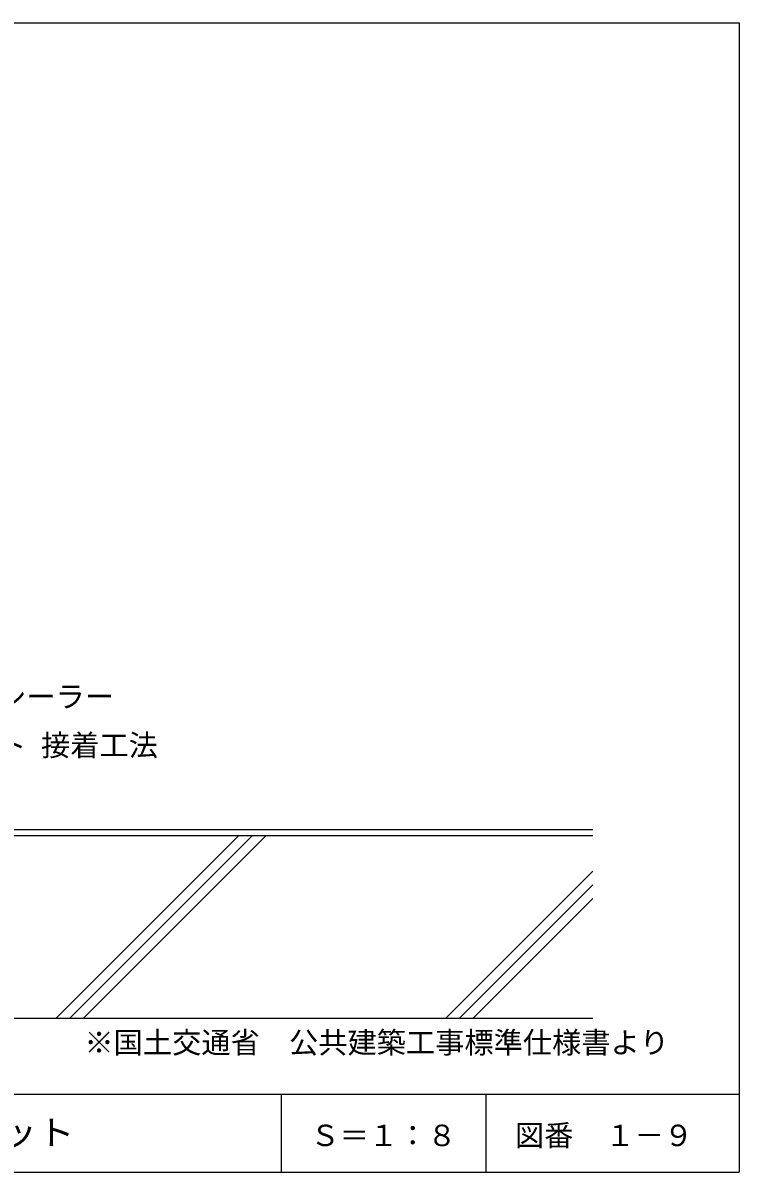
# Model space of a CAD drawing. Units: millimetres, scale not verified, with parts at other scales. Extents: x -658 to 622, y 61 to 1005.
# Drawn here: x 34 to 622, y 61 to 1005 of the extents above; entities that cross this region are included whole.
import ezdxf
from ezdxf.enums import TextEntityAlignment as Align

# ---------------------------------------------------------------- set-up
doc = ezdxf.new("R2010")
doc.units = ezdxf.units.MM
doc.header["$LTSCALE"] = 8
for name, color, linetype in [('2-A_moji', 7, 'Continuous'), ('4-2', 7, 'Continuous'), ('4-3', 3, 'Continuous'), ('4-4', 2, 'Continuous'), ('4-A', 7, 'Continuous'), ('4-E', 4, 'Continuous'), ('F-2', 7, 'Continuous'), ('F-5', 6, 'Continuous'), ('F-7', 1, 'Continuous'), ('F-A', 7, 'Continuous')]:
    doc.layers.add(name, color=color, linetype=linetype)
doc.styles.add('HG丸ｺﾞｼｯｸM-PRO', font='')
doc.styles.add('ＭＳ ゴシック', font='')
doc.styles.get('HG丸ｺﾞｼｯｸM-PRO').set_extended_font_data('HG丸ｺﾞｼｯｸM-PRO')
doc.styles.get('ＭＳ ゴシック').set_extended_font_data('MS Gothic')

msp = doc.modelspace()

# ---------------------------------------------------------------- linework, layer by layer
at = {"layer": '4-2'}
msp.add_line((-282.863, 337.745), (502.137, 337.745), dxfattribs=at)
at = {"layer": '4-3'}
msp.add_line((-132.863, 187.745), (502.137, 187.745), dxfattribs=at)
at = {"layer": '4-4'}
msp.add_line((-224.863, 342.745), (502.137, 342.745), dxfattribs=at)
at = {"layer": '4-E'}
for p, q in [((61.223, 187.745), (211.223, 337.745)), ((72.537, 187.745), (222.537, 337.745)), ((83.851, 187.745), (233.851, 337.745)), ((381.223, 187.745), (502.137, 308.659)), ((392.537, 187.745), (502.137, 297.345)), ((403.851, 187.745), (502.137, 286.032))]:
    msp.add_line(p, q, dxfattribs=at)
at = {"layer": 'F-2'}
for p, q in [((246.137, 125.364), (246.137, 61.364)), ((414.137, 125.364), (414.137, 61.364))]:
    msp.add_line(p, q, dxfattribs=at)
at = {"layer": 'F-5'}
msp.add_line((-657.863, 125.364), (622.137, 125.364), dxfattribs=at)
at = {"layer": 'F-7'}
for p, q in [((-657.863, 1005.364), (622.137, 1005.364)), ((622.137, 1005.364), (622.137, 61.364)), ((-657.863, 61.364), (622.137, 61.364))]:
    msp.add_line(p, q, dxfattribs=at)

# ---------------------------------------------------------------- texts
at = {"layer": '2-A_moji', "style": 'ＭＳ ゴシック'}
msp.add_text('※国土交通省\u3000公共建築工事標準仕様書より', height=17.6, dxfattribs=at).set_placement((84.529, 153.678), align=Align.BOTTOM_LEFT)
at = {"layer": '4-A', "style": 'ＭＳ ゴシック'}
for s, p in [('プルーフシーラー', (-83.141, 437.853)), ('塩ビシート 接着工法', (-83.141, 397.853))]:
    msp.add_text(s, height=17.6, dxfattribs=at).set_placement(p, align=Align.BOTTOM_LEFT)
at = {"layer": 'F-A', "style": 'HG丸ｺﾞｼｯｸM-PRO', "width": 1.1}
msp.add_text('部位：パラペット', height=20.53, dxfattribs=at).set_placement((-169.863, 77.364), align=Align.BOTTOM_LEFT)
at = {"layer": 'F-A', "style": 'HG丸ｺﾞｼｯｸM-PRO'}
for s, p in [('Ｓ＝１：８', (270.137, 77.364)), ('図番', (438.137, 77.364)), ('１－９', (512.405, 77.364))]:
    msp.add_text(s, height=17.6, dxfattribs=at).set_placement(p, align=Align.BOTTOM_LEFT)

doc.saveas('drawing.dxf')
